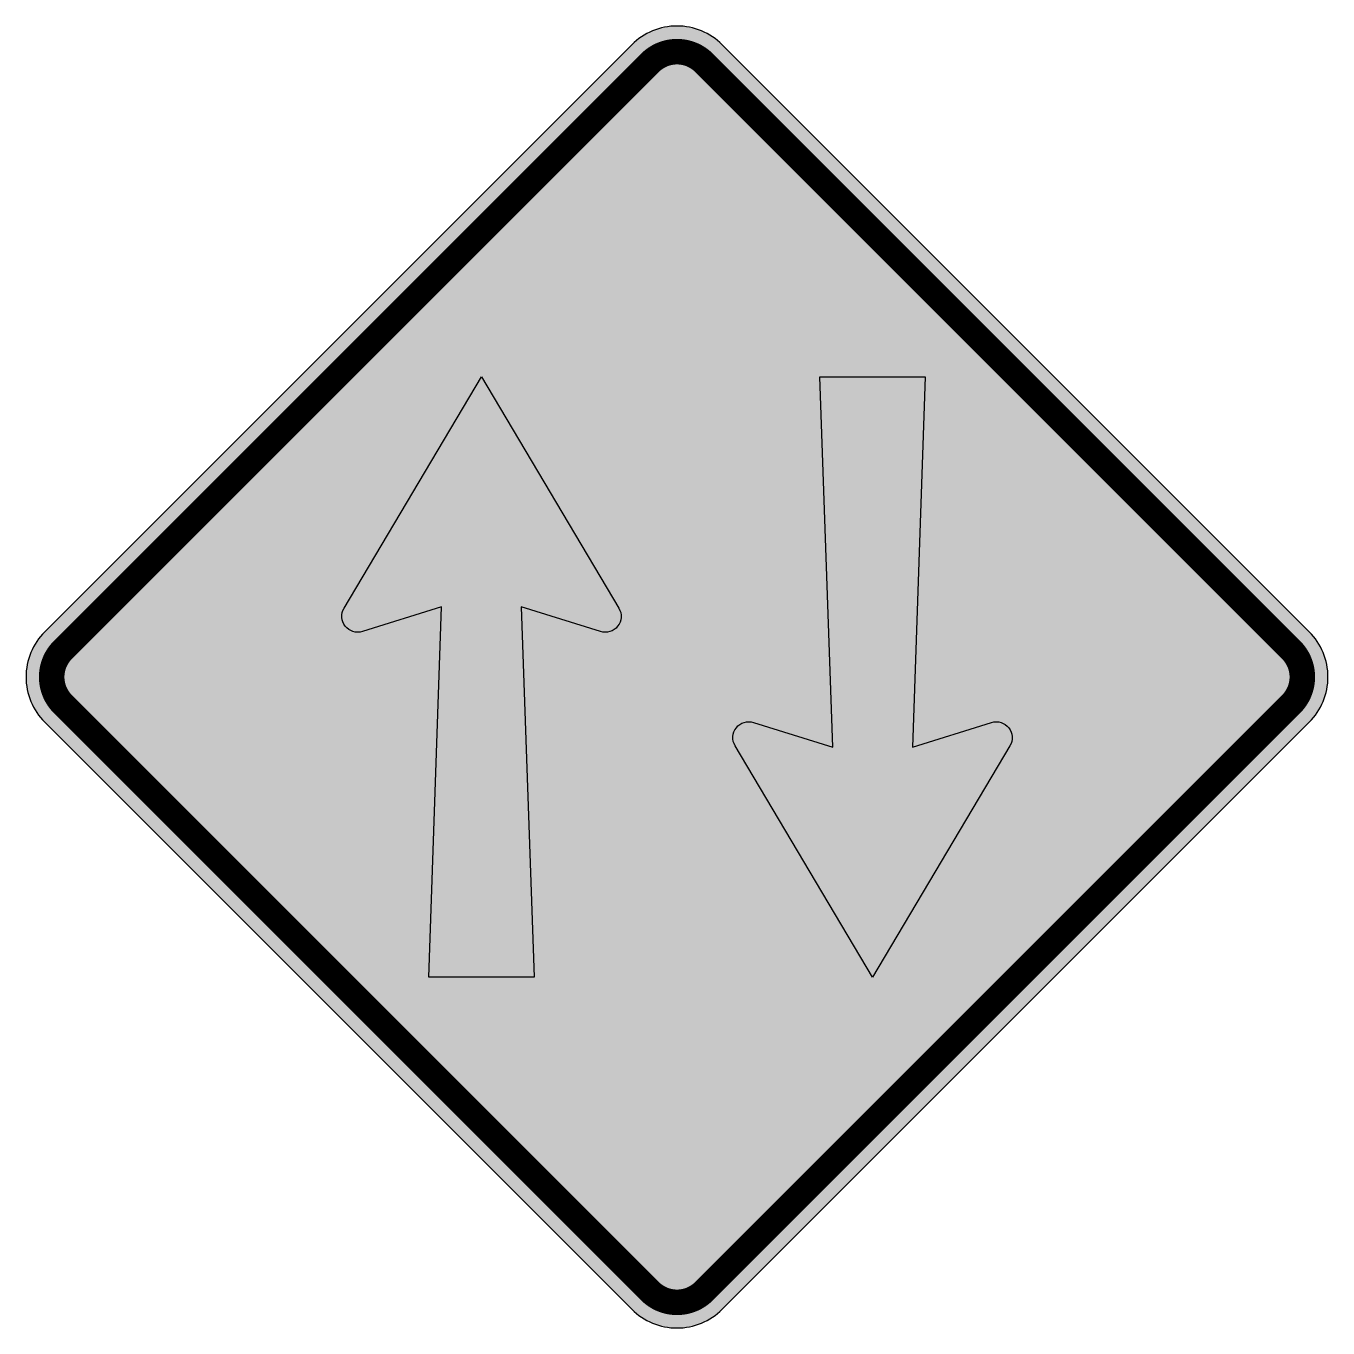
# Model space of a CAD drawing. Header units: millimetres. Extents: x -510 to 510, y -510 to 510.
import ezdxf

# ---------------------------------------------------------------- set-up
doc = ezdxf.new("R2010")
doc.units = ezdxf.units.MM
doc.header["$LTSCALE"] = 10
doc.header["$MEASUREMENT"] = 0
doc.layers.get('0').update_dxf_attribs({"linetype": 'CONTINUOUS'})

msp = doc.modelspace()

# ---------------------------------------------------------------- hatches: boundary and pattern name
h = msp.add_hatch(color=50)
h.dxf.hatch_style = 1
edge = h.paths.add_edge_path()
edge.add_line((35.4, -495), (495, -35.4))
edge.add_arc((459.6, 0), 50, 315, 405)
edge.add_line((495, 35.4), (35.4, 495))
edge.add_arc((0, 459.6), 50, 45, 135)
edge.add_line((-35.4, 495), (-495, 35.4))
edge.add_arc((-459.6, 0), 50, 135, 225)
edge.add_line((-495, -35.4), (-35.4, -495))
edge.add_arc((0, -459.6), 50, 225, 315)
h = msp.add_hatch(color=256)
h.paths.add_polyline_path([(121.9, -55), (60, -35.6, 0.688232), (45.5, -53.9), (153.1, -235), (260.7, -53.9, 0.688232), (246.3, -35.6), (184.4, -55), (194.4, 235), (111.9, 235)])
h.paths.add_polyline_path([(-121.9, 55), (-60, 35.6, 0.688232), (-45.5, 53.9), (-153.1, 235), (-260.7, 53.9, 0.688232), (-246.3, 35.6), (-184.4, 55), (-194.4, -235), (-111.9, -235)])

# ---------------------------------------------------------------- linework, layer by layer
at = {"color": 50, "flags": 128}
msp.add_lwpolyline([(35.4, -495), (495, -35.4, 0.414214), (495, 35.4), (35.4, 495, 0.414214), (-35.4, 495), (-495, 35.4, 0.414214), (-495, -35.4), (-35.4, -495, 0.414214)], format="xyb", close=True, dxfattribs=at)
at = {"const_width": 20, "flags": 128}
msp.add_lwpolyline([(21.2, -480.8), (480.8, -21.2, 0.414214), (480.8, 21.2), (21.2, 480.8, 0.414214), (-21.2, 480.8), (-480.8, 21.2, 0.414214), (-480.8, -21.2), (-21.2, -480.8, 0.414214), (21.2, -480.8, 0.414214)], format="xyb", dxfattribs=at)
for points in [[(-153.1, 235), (-45.5, 53.9, -0.688232), (-60, 35.6), (-121.9, 55), (-111.9, -235), (-194.4, -235), (-184.4, 55), (-246.3, 35.6, -0.688232), (-260.7, 53.9)], [(153.1, -235), (45.5, -53.9, -0.688232), (60, -35.6), (121.9, -55), (111.9, 235), (194.4, 235), (184.4, -55), (246.3, -35.6, -0.688232), (260.7, -53.9)]]:
    msp.add_lwpolyline(points, format="xyb", close=True)

doc.saveas('drawing.dxf')
